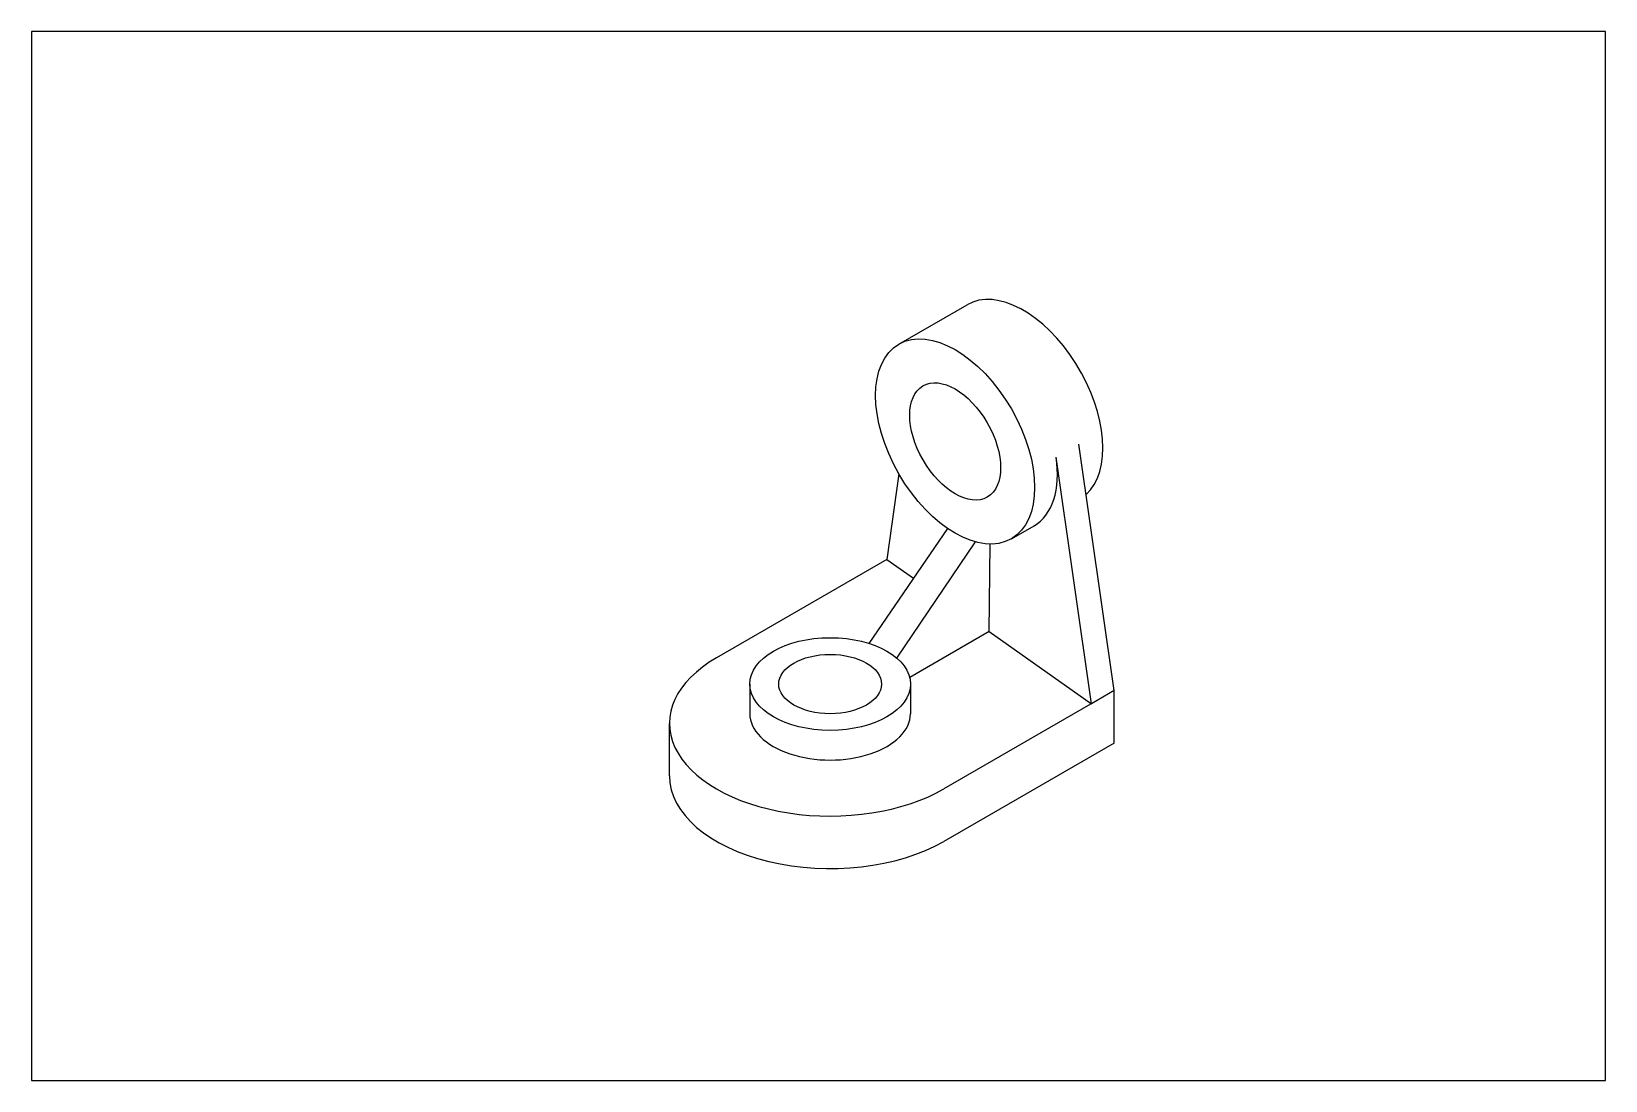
# Model space of a CAD drawing. Header units: millimetres. Extents: x 0 to 600, y 0 to 400.
import ezdxf

# ---------------------------------------------------------------- set-up
doc = ezdxf.new("R2010")
doc.units = ezdxf.units.MM
doc.header["$MEASUREMENT"] = 0

msp = doc.modelspace()

# ---------------------------------------------------------------- linework, layer by layer
for p, q in [((330.64, 280.81), (356.62, 295.81)), ((412.7, 148.68), (399.23, 242.68)), ((404.04, 143.68), (390.57, 237.68)), ((330.64, 231.31), (326.09, 198.68)), ((319.25, 166.66), (349.26, 210.46)), ((373.51, 206.56), (382.17, 211.56)), ((329.89, 161.02), (359.89, 205.36)), ((365.07, 171.18), (365.43, 204.55)), ((326.09, 198.68), (261.14, 161.18)), ((326.09, 198.68), (336.27, 191.5)), ((365.07, 171.18), (334.76, 153.68)), ((365.07, 171.18), (404.04, 143.68)), ((273.83, 151.18), (273.83, 139.87)), ((335.06, 151.18), (335.06, 139.87)), ((412.7, 148.68), (347.75, 111.18)), ((412.7, 148.68), (404.04, 143.68)), ((412.7, 128.68), (412.7, 148.68)), ((243.21, 116.18), (243.21, 136.18)), ((412.7, 128.68), (347.75, 91.18))]:
    msp.add_line(p, q)
msp.add_lwpolyline([(0, 0), (600, 0), (600, 400), (0, 400)], close=True)
for centre, major_axis, start_param, end_param in [((378.06, 258.68), (21.43, -37.12), 6.407944, 9.424778), ((360.74, 248.68), (21.43, -37.12), 6.283185, 7.247098), ((304.44, 136.18), (-61.24, 0), 5.497787, 8.63938), ((304.44, 139.87), (-30.62, 0), 0, 3.141593), ((304.44, 116.18), (-61.24, 0), 6.283185, 8.63938)]:
    msp.add_ellipse(centre, major_axis=major_axis, ratio=0.57735, start_param=start_param, end_param=end_param)
for centre, major_axis in [((352.08, 243.68), (21.43, -37.12)), ((352.08, 243.68), (12.25, -21.21)), ((304.44, 151.18), (-30.62, 0)), ((304.44, 151.18), (-19.6, 0))]:
    msp.add_ellipse(centre, major_axis=major_axis, ratio=0.57735)

doc.saveas('drawing.dxf')
